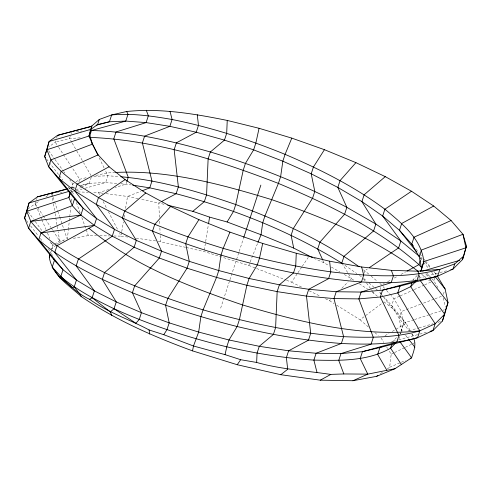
<?xml version="1.0" encoding="UTF-8"?>
<svg xmlns="http://www.w3.org/2000/svg" width="491" height="491" viewBox="0 0 491 491"><rect width="100%" height="100%" fill="white"/><g stroke="black" fill="none" stroke-linecap="round" stroke-linejoin="round"><path stroke-width="0.37" stroke-dasharray="2.46 1.84" d="M67.316 239.467L68.298 230.371M68.378 229.61L69.274 221.275M69.354 220.514L69.679 217.482M69.759 216.727L70.741 207.625M71.391 201.562L71.796 197.769M387.172 369.011L389.658 367.293L391.18 354.22L387.945 349.027M204.311 250.072L208.387 224.614M121.639 232.372L121.025 236.116L114.188 235.999M121.762 231.623L123.351 221.901M124.088 217.409L124.702 213.671M125.561 208.43L127.519 196.461L140.721 191.349M52.433 255.59L50.996 252.19L51.58 249.987M51.776 249.256L52.752 245.586L51.285 242.094M71.49 189.213L72.858 184.07L75.368 182.321M50.481 253.16L50.868 251.773M400.239 334.224L400.852 332.076M401.055 331.357L403.7 323.09L401.374 311.521L393.923 298.706L390.965 295.41M401.239 331.683L403.7 323.09L413.858 319.77M419.523 275.574L418.7 278.44L419.59 275.703M27.969 208.957L35.156 203.716L36.273 200.303M36.494 199.616L36.942 198.247M55.704 140.837L55.262 142.206L48.67 147.012M56.6 138.106L57.269 136.056M70.201 136.437L69.532 138.487L71.809 142.408M71.097 133.699L71.545 132.331M54.01 244.708L52.752 245.586L51.635 248.998L56.226 244.991M71.072 189.538L70.624 190.907L71.876 190.029M71.293 188.857L72.858 184.07L69.722 179.755M56.796 244.487L59.092 242.48L59.644 240.774L58.128 231.703M78.861 181.995L79.751 179.258L72.576 168.401M81.224 187.323L89.319 183.278L91.553 176.441L83.58 162.699M126.905 181.382L126.009 184.119L115.176 187.488M220.649 308.145L229.69 280.484M229.929 279.753L238.97 252.092M239.209 251.367L243.487 238.264M363.899 273.45L364.795 270.719L367.323 269.007M380.034 289.77L380.93 287.032M420.713 259.162L421.161 257.8L420.216 256.603M399.042 338.581L399.711 336.531M434.719 278.023L433.829 280.754L432.688 281.269M435.615 275.291L436.063 273.923L434.633 272.161M443.324 294.428L444.441 291.01M186.347 247.507L204.072 251.57L248.771 265.422L249.888 262.63M250.165 261.936L257.683 243.094M286.566 280.232L291.556 282.19L297.552 273.297M297.976 272.665L301.83 266.951M302.26 266.312L308.25 257.425M417.197 275.445L412.925 279.833L415.84 279.048M391.456 342L392.818 341.343L397.624 336.409M399.76 334.211L400.828 333.119M325.441 298.737L329.51 300.719L330.578 299.639M341.785 288.285L348.187 281.797M350.322 279.637L351.39 278.557L342.595 264.416M336.654 305.175L360.044 319.758L383.336 302.296M75.995 181.885L79.751 179.258L86.391 177.674M72.508 189.594L75.013 187.844M54.636 244.273L59.644 240.774L65.923 239.706M380.347 373.749L382.827 372.025M36.328 206.508L35.156 203.716L38.961 201.279M45.945 196.817L49.757 194.381M385.03 335.684L388.976 333.358M392.272 331.419L406.1 323.287L410.501 331.1M382.931 284.258L384.263 283.528M387.595 281.711L390.928 279.895M394.267 278.078L396.931 276.623M400.932 274.444L405.597 271.897M160.772 201.942L158.771 203.016L140.027 199.07M75.823 190.023L80.549 187.66M391.18 354.22L393.886 352.894M394.561 352.569L404.713 347.616M405.394 347.284L414.87 342.663M399.514 296.19L393.923 298.706L391.689 305.543L399.14 318.352L409.224 330.879M400.214 295.877L413.496 289.899M414.195 289.586L423.985 285.185M424.684 284.866L430.975 282.037L428.661 280.103M389.658 367.293L400.619 362.561M401.307 362.26L405.419 360.486M420.695 304.199L401.374 311.521L399.14 318.352L401.466 329.927L402.859 331.713M423.555 303.113L434.29 299.044M435.008 298.774L442.876 295.791M59.092 242.48L63.891 240.725M414.588 319.531L429.821 314.553M430.552 314.314L442.158 310.521M442.882 310.281L444.337 309.809M108.677 189.514L98.562 192.662L92.934 192.441M408.862 330.781L418.35 328.025M419.081 327.81L432.958 323.784M438.064 322.299L440.986 321.445M76.136 190.692L82.04 189.072M84.992 188.262L105.657 182.597L116.962 183.438M68.765 188.446L70.95 187.863M71.68 187.666L74.601 186.881M418.762 278.262L439.187 272.769M439.918 272.573L447.945 270.418M392.818 341.343L397.925 339.975M398.655 339.778L419.087 334.285M419.817 334.089L427.839 331.928M72.337 187.734L74.552 187.157M81.199 185.408L89.319 183.278L105.657 182.597L107.891 175.76L105.227 170.267M78.996 185.745L89.319 183.278M95.905 175.44L106.559 173.016L114.857 172.494M73.325 238.35L88.343 235.563L96.702 235.705M56.115 192.853L62.056 192.435M70.962 191.809L73.963 191.76M76.32 131.379L81.623 131.066M80.15 137.861L69.532 138.487L55.262 142.206L58.214 146.68M93.781 176.349L107.891 175.76L119.196 176.607M99.747 235.754L109.628 235.925M77.756 191.895L88.38 192.276M120.731 183.72L131.201 184.935M103.042 193.245L98.562 192.662L99.968 195.375M106.025 193.638L127.519 196.461L139.291 198.916M127.856 237.061L121.025 236.116L119.62 233.397M136.21 238.215L157.464 241.155M158.225 241.259L185.61 247.335M163.982 204.281L158.771 203.016L159.446 218.133M248.771 265.422L255.903 268.215M256.615 268.497L285.854 279.95M313.841 258.26L323.992 262.771L328.933 265.656M291.556 282.19L301.726 287.149M309.177 290.789L320.697 296.417M331.4 267.098L339.784 271.904M344.295 274.487L354.392 280.539M329.51 300.719L334.058 303.555M359.283 283.755L367.642 289.174M372.141 292.09L377.456 296.276M363.536 269.847L368.851 274.162M344.94 265.312L356.896 273.622M359.412 275.371L361.928 277.114M383.95 301.836L392.395 308.336L406.1 323.287L391.689 305.543L384.293 297.307M421.708 274.303L425.765 277.691M371.165 276.132L377.542 281.539M379.862 283.51L381.599 284.983M363.714 278.538L366.617 280.999M368.931 282.963L378.205 290.832M360.044 319.758L369.14 327.65M374.823 332.579L378.236 335.537M421.161 257.8L422.186 258.91M425.274 262.243L430.411 267.804M434.007 271.695L436.849 275.23M426.636 272.971L431.258 277.974M431.773 278.532L433.829 280.754L438.549 288.604M383.078 286.627L384.557 288.278M386.527 290.469L390.474 294.864M381.335 294.011L379.365 291.82L381.225 294.177M416.073 249.305L419.406 253.405M419.885 253.994L421.787 256.339M424.163 259.266L425.114 260.439M425.593 261.028L430.828 267.472M420.198 258.033L423.076 261.599M423.555 262.194L428.342 268.141M431.699 272.302L434.093 275.279M411.63 333.862L413.072 335.654L413.606 337.771M381.691 294.766L383.09 296.539M383.557 297.129L392.395 308.336M425.752 273.794L428.533 277.384M405.634 335.292L408.408 338.876M46.51 158.986L59.037 175.134M59.503 175.729L62.75 179.915M68.317 187.089L71.103 190.68L71.962 192.718M26.404 220.496L28.723 223.485M30.583 225.878L38.47 236.048M40.323 238.436L43.11 242.026M48.21 248.606L50.996 252.19M363.444 278.765L366.102 282.411M366.544 283.019L370.969 289.089M371.417 289.696L372.743 291.519M373.185 292.127L374.068 293.342M48.67 150.786L54.495 158.802M54.943 159.415L63.449 171.126M63.898 171.746L64.794 172.973M28.116 211.682L33.492 219.078M35.284 221.545L42.453 231.408M50.064 241.885L52.752 245.586M58.638 147.318L72.152 167.762M35.156 203.716L37.267 206.914M37.69 207.552L42.754 215.218M43.177 215.856L44.865 218.409M45.289 219.054L50.782 227.358M51.199 227.996L52.469 229.911M52.893 230.549L59.644 240.774M381.077 338.004L383.907 342.546M386.736 347.082L387.54 348.383M72.189 143.065L76.369 150.264M76.749 150.921L83.2 162.048M411.967 333.702L413.072 335.654M103.128 201.488L106.989 208.957M108.388 211.67L117.515 229.328M99.237 157.912L104.896 169.585M323.053 260.696L323.992 262.771M37.5 209.301L41.606 219.066M41.901 219.765L46.007 229.536M47.474 233.022L49.818 238.608M72.447 191.705L73.49 194.583M76.357 202.488L80.266 213.278M81.831 217.587L88.343 235.563M51.659 193.159L54.354 201.12M54.599 201.844L57.533 210.529M57.778 211.253L59.491 216.316M59.736 217.04L63.652 228.616M63.891 229.34L67.077 238.743M443.336 297.933L445.325 307.194M51.788 193.92L53.31 202.986M53.439 203.74L54.955 212.812M55.084 213.567L57.999 230.948M159.581 221.159L159.753 224.939M159.888 227.965L160.091 232.501M160.226 235.527L160.502 241.578"/><path stroke-width="0.74" d="M227.241 120.436L259.064 128.292L291.795 138.124L324.422 149.681L355.92 162.644L385.269 176.637L411.501 191.245L433.7 206.024L451.082 220.527L462.982 234.281L466.45 246.114L463.67 256.093L454.727 263.919L439.899 269.35L417.737 271.179L391.345 270.363L361.64 266.981L329.596 261.2L296.269 253.258L262.697 243.444L229.923 232.114L198.923 219.649L170.61 206.459L145.778 192.969L125.095 179.602L109.094 166.762L98.139 154.837L92.418 144.151L88.975 136.001L91.848 125.978L99.299 119.454L111.66 114.931L126.666 111.5C160.422 108.02 194.233 113.746 227.241 120.436L226.689 133.288L224.455 140.125L210.363 151.971L208.129 158.808L206.582 194.804L204.348 201.635L192.81 211.339L167.707 205.189M413.784 338.471C416.521 344.958 413.532 351.568 411.587 357.829L394.991 368.704L367.784 374.13L343.829 373.952L330.56 374.387C305.838 370.717 280.834 369.293 256.652 362.45L257.051 353.139L259.285 346.308L273.377 334.457L275.611 327.626L277.157 291.629L279.391 284.792L293.483 272.947L295.717 266.11L296.269 253.258M208.509 223.865L209.589 217.126L192.81 211.339M394.991 368.704L376.622 376.333L352.955 380.728L320.267 380.175L280.797 374.713L237.227 364.721L192.521 350.869L193.491 346.008L198.665 332.069L200.862 316.695L203.096 309.858L216.537 277.397L218.771 270.559L220.962 255.179L223.196 248.348L229.923 232.114M259.064 128.292L255.854 143.028L253.62 149.865L245.475 163.319L243.241 170.15L235.754 204.544L233.52 211.375L227.1 221.969L209.589 217.126M256.652 362.45L240.67 359.707L225.062 354.643L226.768 346.818L229.002 339.987L237.147 326.533L239.381 319.696L246.869 285.308L249.103 278.471L257.253 265.017L259.487 258.186L262.697 243.444M70.238 192.374L68.869 197.517L72.318 205.668L80.88 215.064L94.321 225.369L112.249 236.214L134.123 247.225L159.311 258.008L187.059 268.184L216.537 277.397L246.869 285.308L277.157 291.629L306.488 296.116L333.99 298.583L358.847 298.896L380.316 297L397.771 292.9L410.691 286.664L415.496 281.73M192.521 350.869C153.677 336.648 115.489 320.003 81.254 296.533C68.912 285.271 52.089 275.273 49.321 257.321L50.094 254.547M463.67 256.093L462.553 259.512L453.052 269.043L437.665 276.181L400.005 286.069L382.55 290.169L361.081 292.065L336.225 291.746L308.722 289.279L279.391 284.792L249.103 278.471L218.771 270.559L189.293 261.347L161.545 251.171L136.357 240.387L114.477 229.383L96.555 218.532L83.114 208.227L74.552 198.83L48.683 166.719L44.656 156.592L46.891 149.755L88.975 136.001L91.848 125.978M420.75 271.278L423.807 261.58C421.493 238.485 401.374 223.117 384.895 209.209C354.275 186.506 320.064 169.235 285.075 154.358C248.532 139.45 210.823 127.243 172.089 119.503C152.161 116.036 131.926 113.083 111.66 114.931L109.425 121.768L96.132 125.254M420.934 271.603L423.807 261.58L465.891 247.82L466.45 246.114M67.304 188.839L37.39 196.885L29.006 202.998L24.55 218.102L28.576 228.229L54.446 260.347L63.008 269.743L76.449 280.048L94.376 290.893L116.25 301.904L141.439 312.681L169.186 322.863L198.665 332.069L229.002 339.987L259.285 346.308L288.616 350.795L316.118 353.256L340.975 353.575L362.444 351.679L379.899 347.579L417.559 337.698L432.945 330.553L442.446 321.022L445.785 309.336M462.553 259.512L465.891 247.82L462.982 234.281L421.474 250.011L419.24 256.842L421.573 268.411M69.163 191.33L29.006 202.998L26.784 211.271L30.81 221.398L28.576 228.229L38.746 239.847L63.008 269.743L60.774 276.574L59.528 277.139L52.212 267.178L54.446 260.347L53.58 258.309M91.786 126.15L57.496 135.369L49.112 141.488L46.891 149.755L50.917 159.882L48.683 166.719L58.846 178.337L83.114 208.227L80.88 215.064L40.98 233.016L38.746 239.847C66.15 263.452 99.452 278.606 132.41 292.746C166.504 306.415 201.543 317.554 237.147 326.533C271.425 334.69 306.188 340.864 341.355 343.485C366.863 344.676 392.788 344.725 417.559 337.698L419.793 330.86L435.179 323.722L444.68 314.191L448.019 302.499L445.11 288.96L437.242 275.881M49.321 257.321L50.162 254.755M70.434 192.73L68.869 197.517L26.784 211.271L24.55 218.102L25.477 219.299M89.693 135.958L91.479 130.489L125.764 121.081L146.115 122.603L169.855 126.34L196.24 132.22L224.455 140.125L253.62 149.865L282.841 161.195L311.202 173.82L337.833 187.415L361.904 201.617L382.661 216.04L399.471 230.304L413.219 245.788M45.583 157.789L44.656 156.592L49.112 141.488L90.731 129.391L97.623 124.585L99.299 119.454M74.552 198.83L72.318 205.668L30.81 221.398C49.659 245.383 78.051 258.886 104.534 272.628C136.394 287.53 169.463 299.627 203.096 309.858C248.949 323.152 295.907 333.101 343.59 336.654C369.097 337.839 395.022 337.888 419.793 330.86L397.771 292.9L400.005 286.069L401.362 285.412M60.215 278.287L59.528 277.139L72.693 287.714L74.215 286.879L76.449 280.048L54.759 252.558L56.993 245.721L94.321 225.369L96.555 218.532L74.865 191.042L58.846 178.337L61.08 171.5L98.139 154.837M126.905 181.382L128.243 177.282L113.783 138.806L116.017 131.975L146.115 122.603L148.35 115.772L146.287 110.272M52.212 267.178C63.566 279.029 74.515 292.409 89.706 299.369L92.142 297.73L94.376 290.893L76.154 265.913L78.388 259.082L112.249 236.214L114.477 229.383L96.261 204.403L74.865 191.042L77.099 184.211L109.094 166.762M111.788 315.572L110.322 311.914L114.022 308.735L116.25 301.904L102.3 279.465L104.534 272.628L134.123 247.225L136.357 240.387L122.406 217.955L96.261 204.403L98.495 197.566L125.095 179.602M243.726 237.534L260.856 185.119M343.056 264.005L341.797 263.127L344.031 256.296L373.62 230.887L375.854 224.056L361.904 201.617L364.138 194.78L385.269 176.637M391.922 344.081L390.584 348.18C367.464 361.48 339.692 360.609 313.884 360.093C284.51 358.227 255.443 353.354 226.768 346.818C188.157 337.477 150.215 325.171 114.022 308.735C95.322 299.713 76.731 290.034 60.774 276.574M412.029 282.564L410.691 286.664L435.179 323.722L432.945 330.553L430.03 331.339M420.265 260.531L418.927 264.631L406.929 271.173M454.727 263.919L453.052 269.043L450.867 269.633M446.012 308.649L448.019 302.499L428.999 277.98M442.446 321.022L444.68 314.191L420.492 280.901M257.959 242.394L261.022 234.723L262.734 222.705L264.968 215.874L278.409 183.407L280.643 176.57L282.841 161.195L285.075 154.358L291.795 138.124M198.923 219.649L187.936 236.95L185.702 243.788L189.293 261.347L187.059 268.184L167.83 298.467L165.596 305.298L169.186 322.863L166.952 329.694L163.773 334.696L149.068 329.946C129.409 319.402 107.94 312.54 89.706 299.369M324.422 149.681L313.436 166.989L311.202 173.82L314.792 191.386L312.558 198.217L293.33 228.499L291.095 235.336L293.704 248.072L312.491 257.658M237.227 364.721L240.67 359.707M170.61 206.459L154.751 224.399L152.517 231.23L161.545 251.171L159.311 258.008L134.644 285.909L132.41 292.746L141.439 312.681L139.205 319.518L135.897 323.262L114.022 308.735M355.92 162.644L340.067 180.584L337.833 187.415L346.861 207.355L375.854 224.056L400.883 241.02L419.424 256.357M395.924 342.693L390.584 348.18L401.491 364.678M145.778 192.969L124.64 211.118L122.406 217.955C176.858 243.327 234.624 261.181 293.483 272.947C340.834 280.883 390.394 288.555 437.665 276.181L439.899 269.35C404.345 279.127 366.961 275.93 330.805 271.842C294.397 266.705 258.493 258.597 223.196 248.348C180.222 235.226 137.916 219.305 98.495 197.566C81.175 187.071 63.29 176.324 50.917 159.882L92.418 144.151L89.534 134.295M280.797 374.713L287.695 369.263L286.382 357.626L288.616 350.795L308.465 340.189L310.699 333.352L306.488 296.116L308.722 289.279L328.571 278.673L330.805 271.842L329.596 261.2M376.622 376.333L377.861 375.468M411.501 191.245L384.895 209.209L382.661 216.04L400.883 241.02L398.649 247.857L369.226 267.724M433.7 206.024L401.706 223.473L399.471 230.304L416.448 251.822M320.267 380.175L330.805 374.43M161.441 201.586L176.134 193.73C234.195 209.013 290.666 231.47 341.797 263.127M382.618 346.265L379.899 347.579L377.665 354.41L386.785 370.134M451.082 220.527L414.03 237.196L411.796 244.027L419.24 256.842M352.955 380.728L367.784 374.13L360.21 358.516L362.444 351.679L396.728 342.276L398.962 335.439L380.316 297L382.55 290.169L416.834 280.76L419.062 273.929L417.737 271.179M410.212 358.418L411.587 357.829L399.938 341.797M142.108 190.809L149.749 187.85L176.134 193.73L178.368 186.899L174.158 149.663L176.392 142.826L196.24 132.22L198.474 125.383L197.272 114.747M422.395 271.179L459.631 260.359M57.496 135.369L90.964 126.61M37.39 196.885L65.69 189.477M97.623 124.585L109.425 121.768L125.764 121.081L127.998 114.25L126.666 111.5M40.98 233.016L94.321 225.369M30.81 221.398L80.88 215.064M419.793 330.86C359.688 337.329 299.792 321.887 242.591 304.96C188.452 286.505 133.319 265.447 88.988 228.278M51.659 193.159L53.145 193.055M115.612 172.445C168.824 169.972 221.226 184.285 271.689 199.641C323.109 217.39 374.707 238.153 418.228 271.406M71.766 131.649L73.282 131.557M89.963 130.575L91.479 130.489C131.938 131.619 171.592 140.96 210.363 151.971C257.431 166.222 303.303 184.475 346.861 207.355L344.627 214.193L319.96 242.094L317.726 248.931L322.74 260.003M89.994 137.37C155.088 140.045 218.072 160.084 278.409 183.407C328.332 204.385 378.052 228.493 418.927 264.631L421.499 267.411M120.706 176.717C160.158 180.234 198.444 191.68 235.754 204.544C278.937 220.686 321.556 239.768 359.13 266.785M132.687 185.168L149.749 187.85L151.983 181.013L142.384 142.942L144.618 136.111L169.855 126.34L172.089 119.503L170.033 111.347M225.062 354.643L193.491 346.008L163.773 334.696M227.1 221.969L261.022 234.723L293.704 248.072M92.142 297.73L110.322 311.914M435.051 276.47L445.11 288.96M74.215 286.879L80.015 294.238L81.254 296.533M408.874 339.471L414.889 347.223M91.578 142.126L97.905 155.168M391.345 270.363L393.408 275.862L391.174 282.693L361.081 292.065L358.847 298.896L373.307 337.372L371.073 344.209L340.975 353.575L338.741 360.406L343.829 373.952M361.64 266.981L363.696 275.138L361.462 281.975L336.225 291.746L333.99 298.583L343.59 336.654L341.355 343.485L316.118 353.256L313.884 360.093L316.965 372.307M149.068 329.946L149.737 334.101"/></g></svg>
